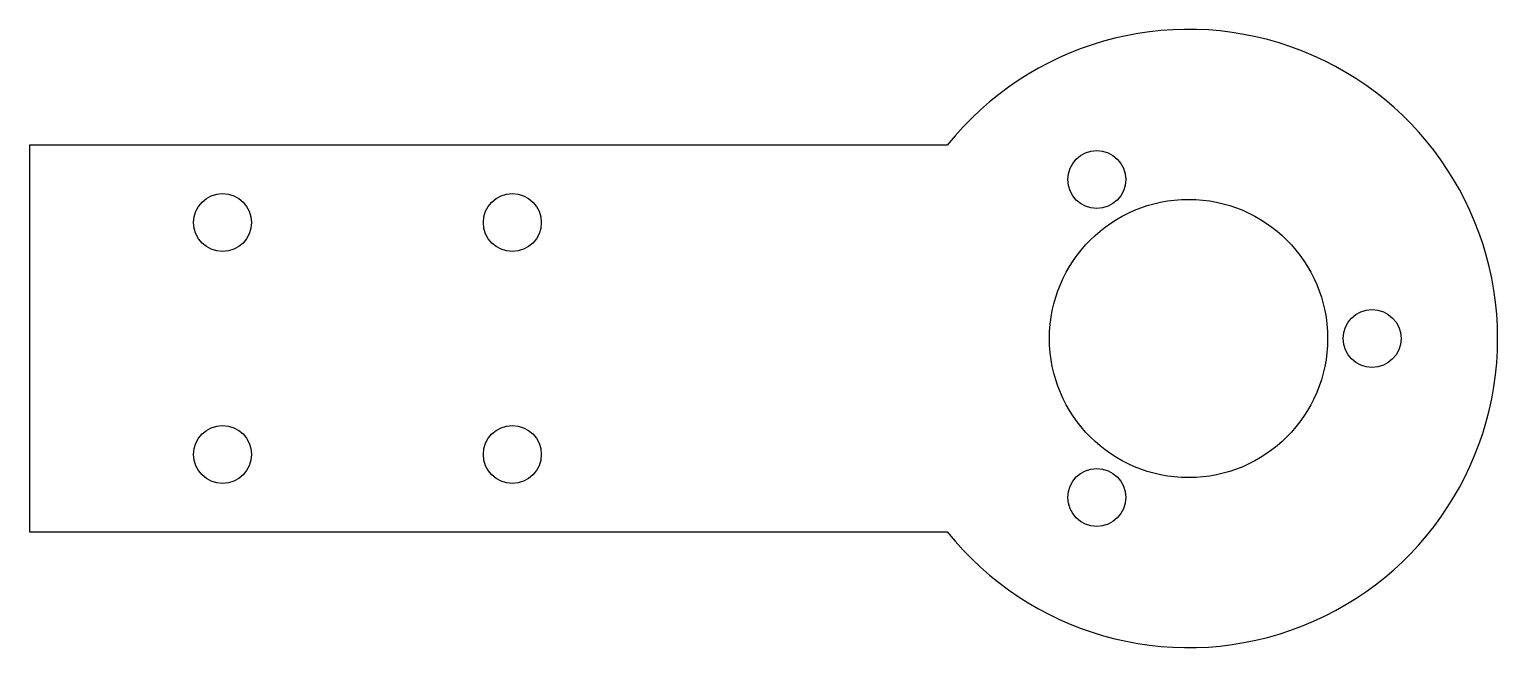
# Model space of a CAD drawing. Header units: millimetres. Extents: x -57.7 to 18.3, y -14.3 to 17.7.
import ezdxf

# ---------------------------------------------------------------- set-up
doc = ezdxf.new("R2010")
doc.units = ezdxf.units.MM

msp = doc.modelspace()

# ---------------------------------------------------------------- linework, layer by layer
at = {"color": 7, "linetype": 'Continuous', "lineweight": 25}
for p, q in [((-10.211, 11.659), (-57.721, 11.659)), ((-57.721, 11.659), (-57.721, -8.341)), ((-57.721, -8.341), (-10.211, -8.341))]:
    msp.add_line(p, q, dxfattribs=at)
for centre, radius in [((-2.471, 9.886), 1.5), ((-47.721, 7.659), 1.5), ((-32.721, 7.659), 1.5), ((2.279, 1.659), 7.2), ((11.779, 1.659), 1.5), ((-47.721, -4.341), 1.5), ((-32.721, -4.341), 1.5), ((-2.471, -6.568), 1.5)]:
    msp.add_circle(centre, radius, dxfattribs=at)
msp.add_arc((2.279, 1.659), 16, 218.68219, 141.31781, dxfattribs=at)

doc.saveas('drawing.dxf')
